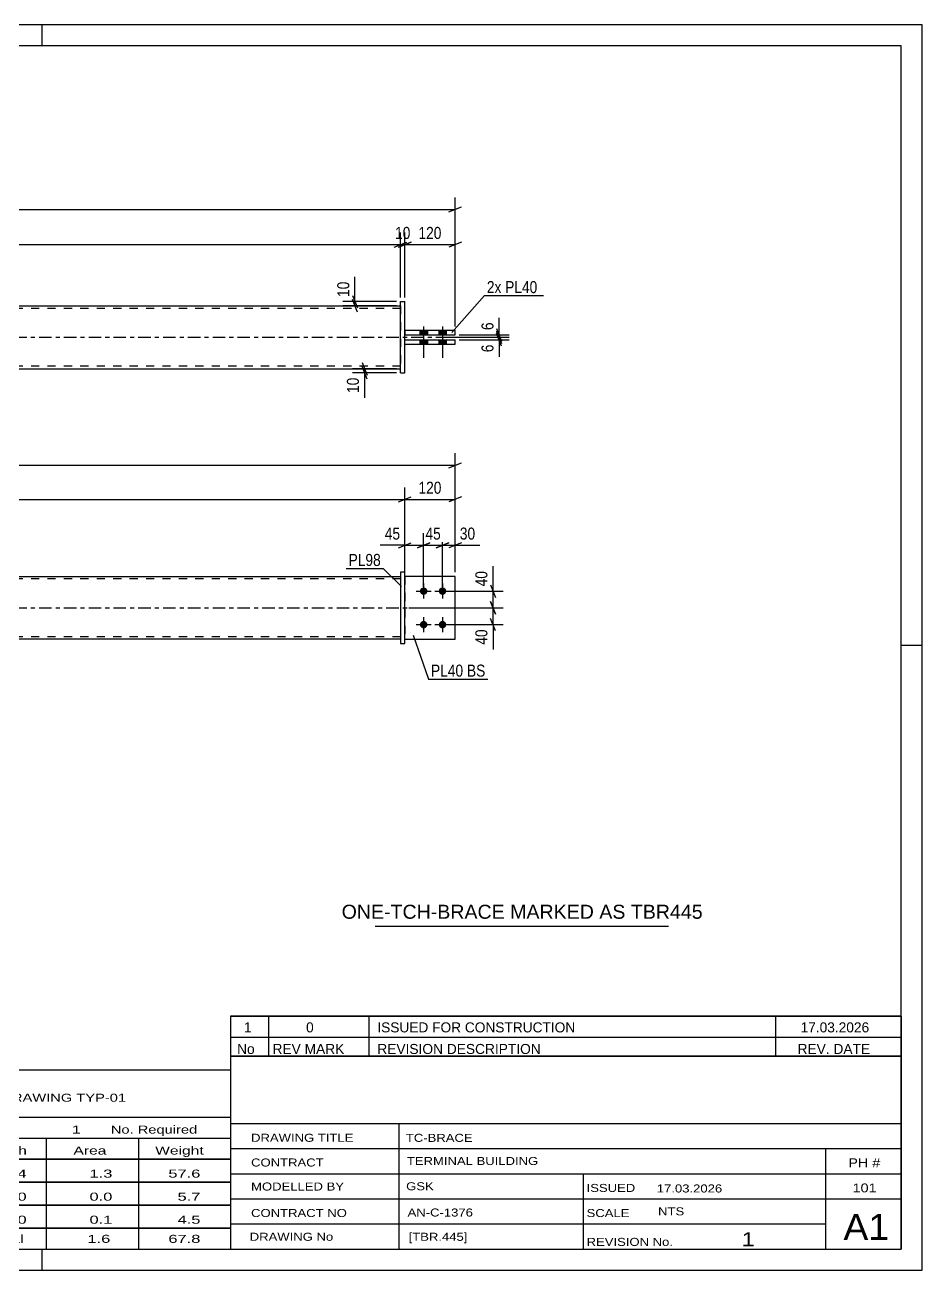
# Model space of a CAD drawing. Header units: millimetres. Extents: x 0 to 420, y 0 to 297.
# Drawn here: x 205.9 to 420, y 0 to 297 of the extents above; entities that cross this region are included whole.
import ezdxf

# ---------------------------------------------------------------- set-up
doc = ezdxf.new("R2010")
doc.units = ezdxf.units.MM
doc.linetypes.add('DXK_LINE_DOT2', pattern=[3.9198, 1.9599, -1.9599])
doc.linetypes.add('DXK_LINE_DOT3', pattern=[5.9187, 2.979, -0.9799, 0.9799, -0.9799])
doc.styles.add('Arial', font='arial.ttf', dxfattribs={"height": 0.2})
doc.styles.add('Arial Narrow', font='ARIALN.TTF', dxfattribs={"height": 0.2})

# ---------------------------------------------------------------- blocks, each defined once
blk = doc.blocks.new('Unknown-580872006-1163')
at = {"color": 5, "linetype": 'Continuous'}
for p, q in [((420, 297), (0, 297)), ((210, 292), (210, 297)), ((420, 0), (420, 297)), ((415, 292), (5, 292)), ((415, 5), (415, 292)), ((420, 149), (415, 149)), ((5, 5), (415, 5)), ((210, 0), (210, 5)), ((0, 0), (420, 0))]:
    blk.add_line(p, q, dxfattribs=at)
blk = doc.blocks.new('Part-580872006-1766 - 1738')
at = {"color": 7, "linetype": 'DXK_LINE_DOT2'}
for p, q in [((308.56, 165.45), (296.56, 165.45)), ((296.56, 165.45), (296.56, 150.45)), ((308.56, 150.45), (308.56, 165.45)), ((296.56, 150.45), (308.56, 150.45))]:
    blk.add_line(p, q, dxfattribs=at)
blk = doc.blocks.new('Part-580872006-1771 - 1738')
at = {"color": 2, "linetype": 'Continuous'}
for p, q in [((308.56, 165.45), (296.56, 165.45)), ((308.56, 150.45), (308.56, 165.45)), ((296.56, 150.45), (308.56, 150.45))]:
    blk.add_line(p, q, dxfattribs=at)
at = {"color": 7, "linetype": 'DXK_LINE_DOT2'}
blk.add_line((296.56, 165.45), (296.56, 150.45), dxfattribs=at)
blk = doc.blocks.new('Part-580872006-1786 - 1738')
at = {"color": 2, "linetype": 'Continuous'}
for p, q in [((296.56, 166.45), (295.56, 166.45)), ((295.56, 166.45), (295.56, 149.45)), ((296.56, 149.45), (296.56, 166.45)), ((295.56, 149.45), (296.56, 149.45))]:
    blk.add_line(p, q, dxfattribs=at)
blk = doc.blocks.new('Part-580872006-1806 - 1738')
at = {"color": 2, "linetype": 'Continuous'}
for p, q in [((83.16, 165.45), (295.56, 165.45)), ((295.56, 150.45), (83.16, 150.45))]:
    blk.add_line(p, q, dxfattribs=at)
at = {"color": 7, "linetype": 'DXK_LINE_DOT2'}
for p, q in [((83.16, 150.45), (83.16, 165.45)), ((295.56, 164.85), (83.16, 164.85)), ((295.56, 165.45), (295.56, 150.45)), ((295.56, 151.05), (83.16, 151.05))]:
    blk.add_line(p, q, dxfattribs=at)
at = {"color": 7, "linetype": 'DXK_LINE_DOT3'}
blk.add_line((73.16, 157.95), (305.56, 157.95), dxfattribs=at)
blk = doc.blocks.new('Bolt-580872006-1807 - 1738')
at = {"linetype": 'Continuous'}
for points in [[(301.06, 162.85, -1), (301.06, 161.05, -1)], [(305.56, 162.85, -1), (305.56, 161.05, -1)], [(301.06, 154.85, -1), (301.06, 153.05, -1)], [(305.56, 154.85, -1), (305.56, 153.05, -1)]]:
    blk.add_hatch(color=1, dxfattribs=at).paths.add_polyline_path(points)
at = {"color": 1, "linetype": 'Continuous'}
for p, q in [((301.06, 163.75), (301.06, 160.15)), ((305.56, 163.75), (305.56, 160.15)), ((299.26, 161.95), (302.86, 161.95)), ((303.76, 161.95), (307.36, 161.95)), ((301.06, 155.75), (301.06, 152.15)), ((305.56, 155.75), (305.56, 152.15)), ((299.26, 153.95), (302.86, 153.95)), ((303.76, 153.95), (307.36, 153.95))]:
    blk.add_line(p, q, dxfattribs=at)
blk = doc.blocks.new('Part-580872006-1430 - 1390')
at = {"color": 2, "linetype": 'Continuous'}
for p, q in [((295.56, 213.99), (295.56, 230.99)), ((295.56, 230.99), (296.56, 230.99)), ((296.56, 213.99), (296.56, 230.99)), ((295.56, 213.99), (296.56, 213.99))]:
    blk.add_line(p, q, dxfattribs=at)
blk = doc.blocks.new('Part-580872006-1462 - 1390')
at = {"color": 2, "linetype": 'Continuous'}
for p, q in [((308.56, 224.09), (296.56, 224.09)), ((296.56, 223.09), (308.56, 223.09)), ((308.56, 223.09), (308.56, 224.09))]:
    blk.add_line(p, q, dxfattribs=at)
at = {"color": 7, "linetype": 'DXK_LINE_DOT2'}
blk.add_line((296.56, 224.09), (296.56, 223.09), dxfattribs=at)
blk = doc.blocks.new('Part-580872006-1435 - 1390')
at = {"color": 2, "linetype": 'Continuous'}
for p, q in [((296.56, 221.89), (308.56, 221.89)), ((296.56, 220.89), (308.56, 220.89)), ((308.56, 220.89), (308.56, 221.89))]:
    blk.add_line(p, q, dxfattribs=at)
at = {"color": 7, "linetype": 'DXK_LINE_DOT2'}
blk.add_line((296.56, 220.89), (296.56, 221.89), dxfattribs=at)
blk = doc.blocks.new('Part-580872006-1450 - 1390')
at = {"color": 2, "linetype": 'Continuous'}
for p, q in [((83.16, 229.99), (295.56, 229.99)), ((83.16, 214.99), (295.56, 214.99))]:
    blk.add_line(p, q, dxfattribs=at)
at = {"color": 7, "linetype": 'DXK_LINE_DOT2'}
for p, q in [((83.16, 229.99), (83.16, 214.99)), ((295.56, 229.39), (83.16, 229.39)), ((295.56, 229.99), (295.56, 214.99)), ((295.56, 215.59), (83.16, 215.59))]:
    blk.add_line(p, q, dxfattribs=at)
at = {"color": 7, "linetype": 'DXK_LINE_DOT3'}
blk.add_line((73.16, 222.49), (305.56, 222.49), dxfattribs=at)
blk = doc.blocks.new('Bolt-580872006-1451 - 1390')
at = {"linetype": 'Continuous'}
for points in [[(301.96, 224.09), (300.16, 224.09), (300.16, 223.09), (301.96, 223.09)], [(301.96, 224.09), (300.16, 224.09), (300.16, 223.09), (301.96, 223.09)], [(306.46, 224.09), (304.66, 224.09), (304.66, 223.09), (306.46, 223.09)], [(306.46, 224.09), (304.66, 224.09), (304.66, 223.09), (306.46, 223.09)], [(301.96, 221.89), (300.16, 221.89), (300.16, 220.89), (301.96, 220.89)], [(301.96, 221.89), (300.16, 221.89), (300.16, 220.89), (301.96, 220.89)], [(306.46, 221.89), (304.66, 221.89), (304.66, 220.89), (306.46, 220.89)], [(306.46, 221.89), (304.66, 221.89), (304.66, 220.89), (306.46, 220.89)]]:
    blk.add_hatch(color=1, dxfattribs=at).paths.add_polyline_path(points)
at = {"color": 1, "linetype": 'Continuous'}
for p, q in [((300.16, 224.09), (300.16, 223.09)), ((300.16, 224.09), (300.16, 223.09)), ((301.06, 225.09), (301.06, 217.59)), ((301.06, 225.09), (301.06, 217.59)), ((301.96, 224.09), (301.96, 223.09)), ((301.96, 224.09), (301.96, 223.09)), ((304.66, 224.09), (304.66, 223.09)), ((304.66, 224.09), (304.66, 223.09)), ((305.56, 225.09), (305.56, 217.59)), ((305.56, 225.09), (305.56, 217.59)), ((306.46, 224.09), (306.46, 223.09)), ((306.46, 224.09), (306.46, 223.09)), ((300.16, 221.89), (300.16, 220.89)), ((300.16, 221.89), (300.16, 220.89)), ((301.96, 221.89), (301.96, 220.89)), ((301.96, 221.89), (301.96, 220.89)), ((304.66, 221.89), (304.66, 220.89)), ((304.66, 221.89), (304.66, 220.89)), ((306.46, 221.89), (306.46, 220.89)), ((306.46, 221.89), (306.46, 220.89))]:
    blk.add_line(p, q, dxfattribs=at)
blk = doc.blocks.new('StraightDimension-580872006-1914 - 1738')
at = {"color": 7, "linetype": 'Continuous'}
for p, q in [((83.66, 184.43), (80.66, 183.23)), ((82.16, 158.95), (82.16, 186.68)), ((295.06, 183.23), (298.06, 184.43)), ((296.56, 166.45), (296.56, 186.68)), ((82.16, 183.83), (296.56, 183.83))]:
    blk.add_line(p, q, dxfattribs=at)
at = {"color": 0}
blk.add_wipeout([(193.62, 184.58), (193.62, 188.78), (185.1, 188.78), (185.1, 184.58)], dxfattribs=at)
at = {"color": 3, "style": 'Arial Narrow'}
blk.add_text('2144', height=2.863, dxfattribs=at).set_placement((185.7, 185.18))
blk = doc.blocks.new('StraightDimension-580872006-1810 - 1738')
at = {"color": 7, "linetype": 'Continuous'}
for p, q in [((305.56, 162.95), (305.56, 175.74)), ((308.56, 166.45), (308.56, 175.74)), ((304.06, 172.29), (307.06, 173.49)), ((305.56, 172.89), (308.56, 172.89)), ((310.06, 173.49), (307.06, 172.29))]:
    blk.add_line(p, q, dxfattribs=at)
at = {"color": 0}
blk.add_wipeout([(313.95, 173.64), (313.95, 177.84), (309.09, 177.84), (309.09, 173.64)], dxfattribs=at)
at = {"color": 7, "linetype": 'Continuous'}
blk.add_line((308.56, 172.89), (314.47, 172.89), dxfattribs=at)
blk.add_line((308.56, 172.89), (314.47, 172.89), dxfattribs=at)
at = {"color": 3, "style": 'Arial Narrow'}
blk.add_text('30', height=2.863, dxfattribs=at).set_placement((309.69, 174.24))
blk = doc.blocks.new('StraightDimension-580872006-1826 - 1738')
at = {"color": 7, "linetype": 'Continuous'}
for p, q in [((301.06, 162.95), (301.06, 175.74)), ((305.56, 162.95), (305.56, 175.74)), ((299.56, 172.29), (302.56, 173.49)), ((301.06, 172.89), (305.56, 172.89)), ((307.06, 173.49), (304.06, 172.29))]:
    blk.add_line(p, q, dxfattribs=at)
at = {"color": 0}
blk.add_wipeout([(305.74, 173.64), (305.74, 177.84), (300.89, 177.84), (300.89, 173.64)], dxfattribs=at)
at = {"color": 3, "style": 'Arial Narrow'}
blk.add_text('45', height=2.863, dxfattribs=at).set_placement((301.49, 174.24))
blk = doc.blocks.new('StraightDimension-580872006-1839 - 1738')
at = {"color": 7, "linetype": 'Continuous'}
for p, q in [((296.56, 166.45), (296.56, 175.74)), ((301.06, 162.95), (301.06, 175.74)), ((295.06, 172.29), (298.06, 173.49)), ((296.56, 172.89), (301.06, 172.89)), ((302.56, 173.49), (299.56, 172.29))]:
    blk.add_line(p, q, dxfattribs=at)
at = {"color": 0}
blk.add_wipeout([(296.04, 173.64), (296.04, 177.84), (291.18, 177.84), (291.18, 173.64)], dxfattribs=at)
at = {"color": 7, "linetype": 'Continuous'}
blk.add_line((296.56, 172.89), (290.66, 172.89), dxfattribs=at)
blk.add_line((296.56, 172.89), (290.66, 172.89), dxfattribs=at)
at = {"color": 3, "style": 'Arial Narrow'}
blk.add_text('45', height=2.863, dxfattribs=at).set_placement((291.78, 174.24))
blk = doc.blocks.new('StraightDimension-580872006-1856 - 1738')
at = {"color": 7, "linetype": 'Continuous'}
for p, q in [((70.16, 166.45), (70.16, 194.83)), ((308.56, 166.45), (308.56, 194.83)), ((71.66, 192.58), (68.66, 191.38)), ((70.16, 191.98), (308.56, 191.98)), ((307.06, 191.38), (310.06, 192.58))]:
    blk.add_line(p, q, dxfattribs=at)
at = {"color": 0}
blk.add_wipeout([(193.62, 192.73), (193.62, 196.93), (185.1, 196.93), (185.1, 192.73)], dxfattribs=at)
at = {"color": 3, "style": 'Arial Narrow'}
blk.add_text('2384', height=2.863, dxfattribs=at).set_placement((185.7, 193.33))
blk = doc.blocks.new('StraightDimension-580872006-1876 - 1738')
at = {"color": 7, "linetype": 'Continuous'}
for p, q in [((317.01, 163.45), (318.21, 160.45)), ((306.56, 161.95), (320.01, 161.95)), ((317.61, 157.95), (317.61, 161.95)), ((297.56, 157.95), (320.01, 157.95)), ((318.21, 156.45), (317.01, 159.45))]:
    blk.add_line(p, q, dxfattribs=at)
at = {"color": 0}
blk.add_wipeout([(316.86, 167.34), (312.66, 167.34), (312.66, 162.48), (316.86, 162.48)], dxfattribs=at)
at = {"color": 7, "linetype": 'Continuous'}
blk.add_line((317.61, 161.95), (317.61, 167.86), dxfattribs=at)
blk.add_line((317.61, 161.95), (317.61, 167.86), dxfattribs=at)
at = {"color": 3, "style": 'Arial Narrow'}
blk.add_text('40', height=2.863, rotation=90.0002, dxfattribs=at).set_placement((316.26, 163.08))
blk = doc.blocks.new('StraightDimension-580872006-1885 - 1738')
at = {"color": 7, "linetype": 'Continuous'}
for p, q in [((297.56, 157.95), (320.01, 157.95)), ((317.01, 159.45), (318.21, 156.45)), ((317.61, 153.95), (317.61, 157.95)), ((318.21, 152.45), (317.01, 155.45)), ((306.56, 153.95), (320.01, 153.95))]:
    blk.add_line(p, q, dxfattribs=at)
at = {"color": 0}
blk.add_wipeout([(316.86, 153.43), (312.66, 153.43), (312.66, 148.57), (316.86, 148.57)], dxfattribs=at)
at = {"color": 7, "linetype": 'Continuous'}
blk.add_line((317.61, 153.95), (317.61, 148.05), dxfattribs=at)
blk.add_line((317.61, 153.95), (317.61, 148.05), dxfattribs=at)
at = {"color": 3, "style": 'Arial Narrow'}
blk.add_text('40', height=2.863, rotation=90.0002, dxfattribs=at).set_placement((316.26, 149.17))
blk = doc.blocks.new('StraightDimension-580872006-1895 - 1738')
at = {"color": 7, "linetype": 'Continuous'}
for p, q in [((295.06, 183.23), (298.06, 184.43)), ((296.56, 166.45), (296.56, 186.68)), ((310.06, 184.43), (307.06, 183.23)), ((308.56, 166.45), (308.56, 186.68)), ((296.56, 183.83), (308.56, 183.83))]:
    blk.add_line(p, q, dxfattribs=at)
at = {"color": 0}
blk.add_wipeout([(305.91, 184.58), (305.91, 188.78), (299.22, 188.78), (299.22, 184.58)], dxfattribs=at)
at = {"color": 3, "style": 'Arial Narrow'}
blk.add_text('120', height=2.863, dxfattribs=at).set_placement((299.82, 185.18))
blk = doc.blocks.new('StraightDimension-580872006-1661 - 1390')
at = {"color": 7, "linetype": 'Continuous'}
for p, q in [((309.56, 223.09), (321.46, 223.09)), ((318.46, 224.59), (319.66, 221.59)), ((319.66, 220.99), (318.46, 223.99)), ((319.06, 222.49), (319.06, 223.09)), ((304.31, 222.49), (321.46, 222.49))]:
    blk.add_line(p, q, dxfattribs=at)
at = {"color": 0}
blk.add_wipeout([(318.31, 226.64), (314.11, 226.64), (314.11, 223.61), (318.31, 223.61)], dxfattribs=at)
at = {"color": 7, "linetype": 'Continuous'}
blk.add_line((319.06, 223.09), (319.06, 227.17), dxfattribs=at)
blk.add_line((319.06, 223.09), (319.06, 227.17), dxfattribs=at)
at = {"color": 3, "style": 'Arial Narrow'}
blk.add_text('6', height=2.86, rotation=90.0002, dxfattribs=at).set_placement((317.71, 224.21))
blk = doc.blocks.new('StraightDimension-580872006-1538 - 1390')
at = {"color": 7, "linetype": 'Continuous'}
for p, q in [((294.56, 214.99), (284.11, 214.99)), ((294.56, 213.99), (284.11, 213.99)), ((286.36, 216.49), (287.56, 213.49)), ((287.56, 212.49), (286.36, 215.49)), ((286.96, 213.99), (286.96, 214.99))]:
    blk.add_line(p, q, dxfattribs=at)
at = {"color": 0}
blk.add_wipeout([(286.21, 213.46), (282.01, 213.46), (282.01, 208.61), (286.21, 208.61)], dxfattribs=at)
at = {"color": 7, "linetype": 'Continuous'}
blk.add_line((286.96, 213.99), (286.96, 208.08), dxfattribs=at)
blk.add_line((286.96, 213.99), (286.96, 208.08), dxfattribs=at)
at = {"color": 3, "style": 'Arial Narrow'}
blk.add_text('10', height=2.863, rotation=90.0002, dxfattribs=at).set_placement((285.61, 209.21))
blk = doc.blocks.new('StraightDimension-580872006-1552 - 1390')
at = {"color": 7, "linetype": 'Continuous'}
for p, q in [((284.06, 232.49), (285.26, 229.49)), ((294.56, 230.99), (281.81, 230.99)), ((294.56, 229.99), (281.81, 229.99)), ((285.26, 228.49), (284.06, 231.49)), ((284.66, 229.99), (284.66, 230.99))]:
    blk.add_line(p, q, dxfattribs=at)
at = {"color": 0}
blk.add_wipeout([(283.91, 236.37), (279.71, 236.37), (279.71, 231.51), (283.91, 231.51)], dxfattribs=at)
at = {"color": 7, "linetype": 'Continuous'}
blk.add_line((284.66, 230.99), (284.66, 236.89), dxfattribs=at)
blk.add_line((284.66, 230.99), (284.66, 236.89), dxfattribs=at)
at = {"color": 3, "style": 'Arial Narrow'}
blk.add_text('10', height=2.863, rotation=90.0002, dxfattribs=at).set_placement((283.31, 232.11))
blk = doc.blocks.new('StraightDimension-580872006-1567 - 1390')
at = {"color": 7, "linetype": 'Continuous'}
for p, q in [((70.16, 225.09), (70.16, 255.86)), ((308.56, 225.09), (308.56, 255.86)), ((71.66, 253.61), (68.66, 252.41)), ((70.16, 253.01), (308.56, 253.01)), ((307.06, 252.41), (310.06, 253.61))]:
    blk.add_line(p, q, dxfattribs=at)
at = {"color": 0}
blk.add_wipeout([(193.62, 253.76), (193.62, 257.96), (185.1, 257.96), (185.1, 253.76)], dxfattribs=at)
at = {"color": 3, "style": 'Arial Narrow'}
blk.add_text('2384', height=2.863, dxfattribs=at).set_placement((185.7, 254.36))
blk = doc.blocks.new('StraightDimension-580872006-1578 - 1390')
at = {"color": 7, "linetype": 'Continuous'}
for p, q in [((295.56, 231.99), (295.56, 247.45)), ((296.56, 231.99), (296.56, 247.45)), ((294.06, 244), (297.06, 245.2)), ((298.06, 245.2), (295.06, 244)), ((295.56, 244.6), (296.56, 244.6))]:
    blk.add_line(p, q, dxfattribs=at)
at = {"color": 0}
blk.add_wipeout([(298.49, 245.35), (298.49, 249.55), (293.64, 249.55), (293.64, 245.35)], dxfattribs=at)
at = {"color": 3, "style": 'Arial Narrow'}
blk.add_text('10', height=2.863, dxfattribs=at).set_placement((294.24, 245.95))
blk = doc.blocks.new('StraightDimension-580872006-1588 - 1390')
at = {"color": 7, "linetype": 'Continuous'}
for p, q in [((83.16, 231.99), (83.16, 247.45)), ((295.56, 231.99), (295.56, 247.45)), ((84.66, 245.2), (81.66, 244)), ((83.16, 244.6), (295.56, 244.6)), ((294.06, 244), (297.06, 245.2))]:
    blk.add_line(p, q, dxfattribs=at)
at = {"color": 0}
blk.add_wipeout([(193.62, 245.35), (193.62, 249.55), (185.1, 249.55), (185.1, 245.35)], dxfattribs=at)
at = {"color": 3, "style": 'Arial Narrow'}
blk.add_text('2124', height=2.863, dxfattribs=at).set_placement((185.7, 245.95))
blk = doc.blocks.new('StraightDimension-580872006-1618 - 1390')
at = {"color": 7, "linetype": 'Continuous'}
for p, q in [((296.56, 231.99), (296.56, 247.45)), ((308.56, 225.09), (308.56, 247.45)), ((295.06, 244), (298.06, 245.2)), ((296.56, 244.6), (308.56, 244.6)), ((310.06, 245.2), (307.06, 244))]:
    blk.add_line(p, q, dxfattribs=at)
at = {"color": 0}
blk.add_wipeout([(305.91, 245.35), (305.91, 249.55), (299.22, 249.55), (299.22, 245.35)], dxfattribs=at)
at = {"color": 3, "style": 'Arial Narrow'}
blk.add_text('120', height=2.863, dxfattribs=at).set_placement((299.82, 245.95))
blk = doc.blocks.new('StraightDimension-580872006-1650 - 1390')
at = {"color": 7, "linetype": 'Continuous'}
for p, q in [((318.46, 223.99), (319.66, 220.99)), ((319.66, 220.39), (318.46, 223.39)), ((304.31, 222.49), (321.46, 222.49)), ((309.56, 221.89), (321.46, 221.89)), ((319.06, 221.89), (319.06, 222.49))]:
    blk.add_line(p, q, dxfattribs=at)
at = {"color": 0}
blk.add_wipeout([(318.31, 221.36), (314.11, 221.36), (314.11, 218.33), (318.31, 218.33)], dxfattribs=at)
at = {"color": 7, "linetype": 'Continuous'}
blk.add_line((319.06, 221.89), (319.06, 217.81), dxfattribs=at)
blk.add_line((319.06, 221.89), (319.06, 217.81), dxfattribs=at)
at = {"color": 3, "style": 'Arial Narrow'}
blk.add_text('6', height=2.86, rotation=90.0002, dxfattribs=at).set_placement((317.71, 218.93))
blk = doc.blocks.new('Unknown-580872006-3686')
at = {"color": 7, "linetype": 'Continuous'}
for p, q in [((255, 51.05), (255, 5)), ((255, 51.05), (415, 51.05)), ((415, 51), (415, 5)), ((255, 35), (415, 35)), ((295.14, 35), (295.14, 5)), ((255, 29), (415, 29)), ((397, 5.05), (397, 29.05)), ((255, 23), (415, 23)), ((339.14, 23), (339.14, 5)), ((255, 17), (415, 17)), ((255, 11), (397, 11)), ((255, 5), (415, 5))]:
    blk.add_line(p, q, dxfattribs=at)
at = {"color": 7, "style": 'Arial Narrow'}
for s, height, width, p in [('DRAWING TITLE', 1.9089, 1.425378, (259.88, 30.61)), ('TC-BRACE', 1.909, 1.425378, (296.81, 30.59)), ('TERMINAL BUILDING', 1.9089, 1.425378, (297.06, 25.07)), ('CONTRACT', 1.909, 1.425378, (259.88, 24.71)), ('MODELLED BY', 1.9089, 1.425378, (259.88, 18.98)), ('GSK', 1.909, 1.425378, (296.88, 19.04)), ('ISSUED', 1.909, 1.425378, (339.94, 18.64)), ('17.03.2026', 1.909, 1.425378, (356.69, 18.52)), ('CONTRACT NO', 1.9089, 1.425378, (259.88, 12.66)), ('AN-C-1376', 1.909, 1.425378, (297.23, 12.78)), ('SCALE', 1.909, 1.425378, (339.94, 12.65)), ('A1', 6.204, 1.25, (401.24, 7.2)), ('DRAWING No', 1.909, 1.425378, (259.56, 7)), ('[TBR.445]', 1.909, 1.425378, (297.46, 6.99)), ('1', 3.34, 1.5, (376.91, 5.68)), ('REVISION No.', 1.9089, 1.425378, (339.94, 5.77))]:
    blk.add_text(s, height=height, dxfattribs=dict(at, width=width)).set_placement(p)
at = {"color": 7, "linetype": 'Continuous', "style": 'Arial Narrow'}
for s, height, width, p in [('PH #', 2.1, 1.42538, (402.4, 24.55)), ('101', 2.1, 1.42538, (403.41, 18.55)), ('NTS', 1.909, 1.425378, (357, 13.05))]:
    blk.add_text(s, height=height, dxfattribs=dict(at, width=width)).set_placement(p)
blk = doc.blocks.new('Unknown-580872006-3687')
at = {"color": 7, "linetype": 'Continuous'}
for p, q in [((255, 60.55), (415, 60.55)), ((415, 60.55), (255, 60.55)), ((255, 60.55), (255, 55.55)), ((264, 60.55), (264, 55.55)), ((288, 60.55), (288, 55.55)), ((385, 60.55), (385, 55.55)), ((415, 60.55), (415, 55.55)), ((255, 55.55), (415, 55.55)), ((255, 55.55), (255, 51.05)), ((255, 55.55), (415, 55.55)), ((264, 55.55), (264, 51.05)), ((288, 55.55), (288, 51.05)), ((385, 55.55), (385, 51.05)), ((415, 55.55), (415, 51.05)), ((415, 51.05), (255, 51.05))]:
    blk.add_line(p, q, dxfattribs=at)
at = {"color": 7, "linetype": 'Continuous', "style": 'Arial Narrow'}
for s, height, width, p in [('1', 2.39, 1.196471, (258.16, 56.7)), ('0', 2.39, 1.196471, (273, 56.7)), ('ISSUED FOR CONSTRUCTION', 2.3861, 1.196471, (290, 56.7)), ('17.03.2026', 2.386, 1.196471, (391, 56.7)), ('No', 2.386, 1.2, (256.54, 51.55)), ('REV MARK', 2.386, 1.2, (265, 51.55)), ('REVISION DESCRIPTION', 2.3861, 1.2, (290, 51.55)), ('REV. DATE', 2.386, 1.2, (390.28, 51.55))]:
    blk.add_text(s, height=height, dxfattribs=dict(at, width=width)).set_placement(p)
blk = doc.blocks.new('Unknown-580872006-3688')
at = {"color": 7, "linetype": 'Continuous'}
for p, q in [((95, 47.75), (255, 47.75)), ((95, 36.5), (95, 47.75)), ((255, 47.75), (255, 36.5)), ((95, 36.5), (255, 36.5)), ((95, 36.5), (95, 31.5)), ((255, 36.5), (255, 31.5)), ((95, 31.5), (255, 31.5)), ((95, 31.5), (95, 26.5)), ((119, 31.5), (119, 26.5)), ((154.5, 31.5), (154.5, 26.5)), ((180.5, 31.5), (180.5, 26.5)), ((193.5, 31.5), (193.5, 26.5)), ((211, 31.5), (211, 26.5)), ((233, 31.5), (233, 26.5)), ((255, 31.5), (255, 26.5)), ((95, 26.5), (255, 26.5)), ((95, 26.45), (95, 21.05)), ((95, 26.45), (255, 26.45)), ((119, 26.5), (119, 21)), ((154.5, 26.5), (154.5, 21)), ((180.5, 26.5), (180.5, 21)), ((193.5, 26.5), (193.5, 21)), ((211, 26.5), (211, 21)), ((233, 26.5), (233, 21)), ((255, 26.45), (255, 21.05)), ((95, 21.05), (255, 21.05)), ((95, 20.95), (95, 15.55)), ((95, 20.95), (255, 20.95)), ((119, 21), (119, 15.5)), ((154.5, 21), (154.5, 15.5)), ((180.5, 21), (180.5, 15.5)), ((193.5, 21), (193.5, 15.5)), ((211, 21), (211, 15.5)), ((233, 21), (233, 15.5)), ((255, 20.95), (255, 15.55)), ((95, 15.55), (255, 15.55)), ((95, 15.45), (95, 10.05)), ((95, 15.45), (255, 15.45)), ((119, 15.5), (119, 10)), ((154.5, 15.5), (154.5, 10)), ((180.5, 15.5), (180.5, 10)), ((193.5, 15.5), (193.5, 10)), ((211, 15.5), (211, 10)), ((233, 15.5), (233, 10)), ((255, 15.45), (255, 10.05)), ((95, 10.05), (255, 10.05)), ((95, 10), (255, 10)), ((95, 10), (95, 5)), ((211, 10), (211, 5)), ((233, 10), (233, 5)), ((255, 10), (255, 5)), ((95, 5), (255, 5))]:
    blk.add_line(p, q, dxfattribs=at)
at = {"color": 7, "style": 'Arial Narrow'}
for s, height, width, p in [('GENERAL NOTES & WELD DETAILS :', 2.8633, 1.4, (96.15, 40.06)), ('REFER TYP DRAWING TYP-01', 1.9089, 1.6, (179.7, 40.16)), ("MATERIAL LIST FOR ASSEMBLY MK'D", 1.9089, 1.6, (96.15, 32.56)), ('TBR445', 1.909, 1.794707, (187.59, 32.47)), ('1', 1.91, 1.794707, (217.08, 32.56)), ('No. Required', 1.9089, 1.6, (226.41, 32.56)), ('Mark', 1.909, 1.7, (96.34, 27.5)), ('Profile', 1.909, 1.7, (129.41, 27.5)), ('Material', 1.909, 1.7, (159.54, 27.56)), ('No.', 1.909, 1.7, (184.5, 27.56)), ('Length', 1.909, 1.7, (195, 27.56)), ('Area', 1.909, 1.7, (217.5, 27.56)), ('Weight', 1.909, 1.7, (237, 27.56))]:
    blk.add_text(s, height=height, dxfattribs=dict(at, width=width)).set_placement(p)
at = {"color": 7, "linetype": 'Continuous', "style": 'Arial Narrow'}
for s, height, width, p in [('TBR445', 1.909, 1.794707, (96.5, 22.06)), ('SHS150*6', 1.909, 1.794707, (121, 22.06)), ('E350', 1.909, 1.794707, (160.74, 22.06)), ('1', 1.91, 1.794707, (184.86, 22.06)), ('2124', 1.909, 1.794707, (197.58, 22.06)), ('1.3', 1.909, 1.794707, (221.32, 22.06)), ('57.6', 1.909, 1.794707, (240.14, 22.06)), ('PL40', 1.909, 1.794707, (96.5, 16.56)), ('PL10*120', 1.909, 1.794707, (121, 16.56)), ('E350', 1.909, 1.794707, (160.74, 16.56)), ('4', 1.91, 1.794707, (184.86, 16.56)), ('150', 1.909, 1.794707, (199.77, 16.56)), ('0.0', 1.909, 1.794707, (221.32, 16.56)), ('5.7', 1.909, 1.794707, (242.33, 16.56)), ('PL98', 1.909, 1.794707, (96.5, 11.06)), ('PL10*170', 1.909, 1.794707, (121, 11.06)), ('E350', 1.909, 1.794707, (160.74, 11.06)), ('2', 1.91, 1.794707, (184.86, 11.06)), ('170', 1.909, 1.794707, (199.77, 11.06)), ('0.1', 1.909, 1.794707, (221.32, 11.06)), ('4.5', 1.909, 1.794707, (242.33, 11.06)), ('Total', 1.909, 1.7, (197.33, 6.5)), ('1.6', 1.909, 1.794707, (220.83, 6.5)), ('67.8', 1.909, 1.794707, (240.14, 6.5))]:
    blk.add_text(s, height=height, dxfattribs=dict(at, width=width)).set_placement(p)
blk = doc.blocks.new('Unknown-580872006-3689')
at = {"color": 7, "linetype": 'Continuous'}
blk.add_line((289.5, 82.05), (359.5, 82.05), dxfattribs=at)
at = {"color": 7, "style": 'Arial'}
blk.add_text('ONE-TCH-BRACE MARKED AS TBR445', height=3.3428, dxfattribs=at).set_placement((281.49, 83.8))
blk = doc.blocks.new('Mark-580872006-1782 - 1738')
at = {"color": 0}
blk.add_wipeout([(290.82, 167.95), (290.82, 170.95), (283.15, 170.95), (283.15, 167.95)], dxfattribs=at)
blk.add_wipeout([(290.82, 167.95), (290.82, 170.95), (283.15, 170.95), (283.15, 167.95)], dxfattribs=at)
at = {"color": 30, "linetype": 'Continuous'}
for p in [(282.55, 167.35), (295.79, 163.03)]:
    blk.add_line(p, (291.42, 167.35), dxfattribs=at)
at = {"color": 3, "style": 'Arial Narrow'}
blk.add_text('PL98', height=2.863, dxfattribs=at).set_placement((283.15, 167.95))
blk = doc.blocks.new('MarkSet-580872006-2051 - 1738')
at = {"color": 0}
blk.add_wipeout([(310.49, 141.55), (310.49, 144.55), (302.81, 144.55), (302.81, 141.55)], dxfattribs=at)
blk.add_wipeout([(310.49, 141.55), (310.49, 144.55), (302.81, 144.55), (302.81, 141.55)], dxfattribs=at)
at = {"color": 30, "linetype": 'Continuous'}
blk.add_line((298.57, 151.42), (302.21, 140.95), dxfattribs=at)
at = {"color": 0}
blk.add_wipeout([(315.77, 141.55), (315.77, 144.55), (311.39, 144.55), (311.39, 141.55)], dxfattribs=at)
blk.add_wipeout([(315.77, 141.55), (315.77, 144.55), (311.39, 144.55), (311.39, 141.55)], dxfattribs=at)
at = {"color": 30, "linetype": 'Continuous'}
blk.add_line((302.21, 140.95), (316.37, 140.95), dxfattribs=at)
at = {"color": 3, "style": 'Arial Narrow'}
for s, p in [('PL40', (302.81, 141.55)), ('BS', (311.39, 141.55))]:
    blk.add_text(s, height=2.863, dxfattribs=at).set_placement(p)
blk = doc.blocks.new('MarkSet-580872006-1723 - 1390')
at = {"color": 0}
blk.add_wipeout([(319.61, 233.03), (319.61, 236.03), (316.14, 236.03), (316.14, 233.03)], dxfattribs=at)
blk.add_wipeout([(319.61, 233.03), (319.61, 236.03), (316.14, 236.03), (316.14, 233.03)], dxfattribs=at)
at = {"color": 30, "linetype": 'Continuous'}
blk.add_line((307.77, 223.6), (315.54, 232.43), dxfattribs=at)
at = {"color": 0}
blk.add_wipeout([(328.19, 233.03), (328.19, 236.03), (320.51, 236.03), (320.51, 233.03)], dxfattribs=at)
blk.add_wipeout([(328.19, 233.03), (328.19, 236.03), (320.51, 236.03), (320.51, 233.03)], dxfattribs=at)
at = {"color": 30, "linetype": 'Continuous'}
blk.add_line((315.54, 232.43), (329.69, 232.43), dxfattribs=at)
at = {"color": 3, "style": 'Arial Narrow'}
for s, p in [('2x', (316.14, 233.03)), ('PL40', (320.51, 233.03))]:
    blk.add_text(s, height=2.863, dxfattribs=at).set_placement(p)

msp = doc.modelspace()

# ---------------------------------------------------------------- block references
for name in ['Unknown-580872006-1163', 'Part-580872006-1450 - 1390', 'Part-580872006-1430 - 1390', 'Part-580872006-1462 - 1390', 'Bolt-580872006-1451 - 1390', 'Part-580872006-1435 - 1390', 'Part-580872006-1786 - 1738', 'Part-580872006-1806 - 1738', 'Part-580872006-1766 - 1738', 'Part-580872006-1771 - 1738', 'Bolt-580872006-1807 - 1738', 'Unknown-580872006-3689', 'Unknown-580872006-3687', 'Unknown-580872006-3686', 'Unknown-580872006-3688']:
    msp.add_blockref(name, (0, 0))

# ---------------------------------------------------------------- next in the draw order: block references
for name in ['StraightDimension-580872006-1552 - 1390', 'StraightDimension-580872006-1661 - 1390', 'StraightDimension-580872006-1538 - 1390', 'StraightDimension-580872006-1914 - 1738', 'StraightDimension-580872006-1810 - 1738']:
    msp.add_blockref(name, (0, 0))

# ---------------------------------------------------------------- next in the draw order: block references
for name in ['StraightDimension-580872006-1567 - 1390', 'StraightDimension-580872006-1826 - 1738']:
    msp.add_blockref(name, (0, 0))

# ---------------------------------------------------------------- next in the draw order: block references
for name in ['StraightDimension-580872006-1578 - 1390', 'StraightDimension-580872006-1839 - 1738']:
    msp.add_blockref(name, (0, 0))

# ---------------------------------------------------------------- next in the draw order: block references
for name in ['StraightDimension-580872006-1588 - 1390', 'StraightDimension-580872006-1856 - 1738']:
    msp.add_blockref(name, (0, 0))

# ---------------------------------------------------------------- next in the draw order: block references
for name in ['StraightDimension-580872006-1618 - 1390', 'StraightDimension-580872006-1876 - 1738']:
    msp.add_blockref(name, (0, 0))

# ---------------------------------------------------------------- next in the draw order: block references
for name in ['StraightDimension-580872006-1650 - 1390', 'StraightDimension-580872006-1895 - 1738', 'StraightDimension-580872006-1885 - 1738']:
    msp.add_blockref(name, (0, 0))

# ---------------------------------------------------------------- next in the draw order: block references
for name in ['MarkSet-580872006-1723 - 1390', 'Mark-580872006-1782 - 1738', 'MarkSet-580872006-2051 - 1738']:
    msp.add_blockref(name, (0, 0))

doc.saveas('drawing.dxf')
